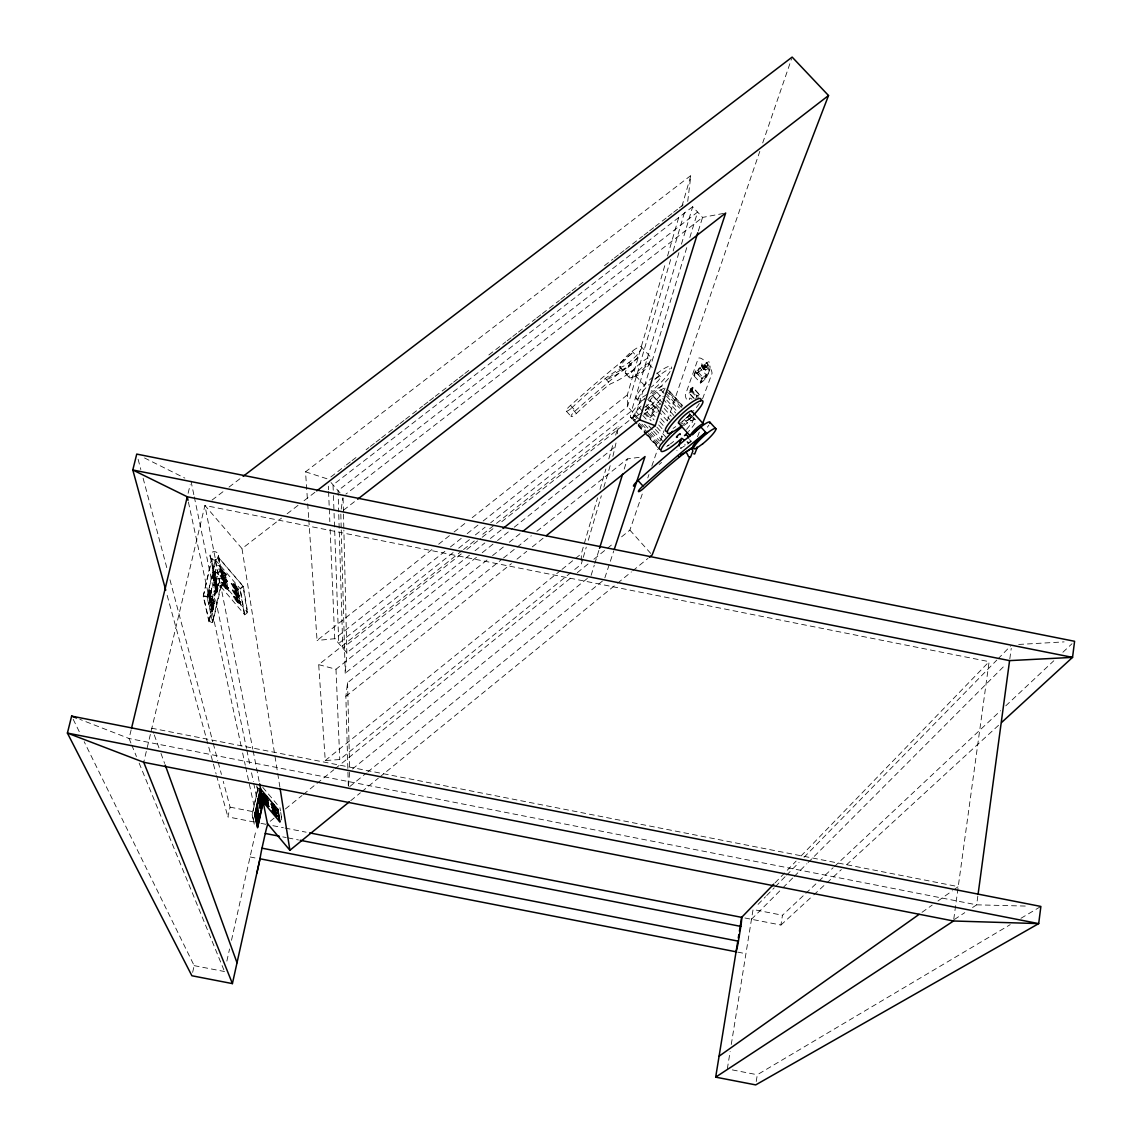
<?xml version="1.0" encoding="UTF-8"?>
<svg xmlns="http://www.w3.org/2000/svg" width="1142" height="1142" viewBox="0 0 1142 1142"><rect width="100%" height="100%" fill="white"/><g stroke="black" fill="none" stroke-linecap="round" stroke-linejoin="round"><path stroke-width="0.75" stroke-dasharray="5 3.75" d="M581.278 560.736L581.349 553.742L583.805 545.276M636.993 423.768L632.397 419.328L632.454 417.672L636.037 411.677L643.346 403.554M487.02 560.023L345.212 673.252L346.84 652.796L343.87 530.116M348.496 786.053L349.709 771.207M705.142 367.867L704.043 368.738L705.428 370.265L706.527 369.38L705.142 367.867L703.758 369.523L701.631 366.111L702.944 364.655L704.328 366.182L703.229 367.053L701.845 365.526M701.631 366.111L702.944 364.655M703.229 367.053L704.614 365.383L705.628 366.511L706.741 368.809L705.428 370.265M612.883 456.443L616.509 440.855M617.322 433.774L618.136 426.694L480.268 536.255M687.727 201.377L690.867 175.483L305.528 471.832L307.598 502.009M686.57 429.449L692.337 422.269L693.908 418.029L690.824 417.915L680.532 424.481M348.324 785.939L345.855 696.306L347.568 682.745L502.08 559.137M977.837 896.042L976.653 904.835L972.199 907.762M1009.813 658.863L1011.241 648.342M953.756 919.281L989.129 661.661L204.932 505.478L143.721 762.285M341.23 509.132L342.828 497.926M756.232 1081.517L757.303 1074.736L1010.213 924.649M744.941 917.997L780.928 925.034L782.47 915.242L804.539 894.543M727.326 1068.926L730.138 1051.468M731.265 1044.487L753.063 909.489L782.47 915.242M217.051 586.731C213.497 608.943 221.776 573.955 217.351 585.389L208.972 621.862L212.697 622.604L220.977 587.174L217.28 586.431L211.87 559.537L215.71 560.308L207.087 596.938L212.697 622.604M208.172 597.123L208.9 590.899L210.827 591.256L210.085 597.466L208.172 597.123L208.601 595.182L210.642 596.11L208.601 595.182M208.729 595.767L209.457 589.558L211.37 589.9L210.413 597.965L212.312 598.308L212.74 596.381L210.842 596.038L210.114 602.177L214.068 602.748L213.354 608.829L211.356 607.929L213.354 608.829M214.268 579.122L216.281 580.05L212.184 578.723L212.612 576.796L214.51 577.138L213.54 585.275L217.594 586.56L215.595 585.632M215.71 586.217L216.88 579.008L216.695 578.138L212.726 577.381L213.468 571.157L215.553 572.385L214.396 579.708M214.839 572.841L214.225 575.668L212.312 575.311L212.926 572.485L214.953 573.441L212.926 572.485M208.9 590.899L210.942 591.841L211.37 589.9M214.096 579.065L214.339 576.267L212.312 575.311M214.953 573.441L215.381 571.514M211.655 603.747L213.654 604.66L209.571 603.533L210.513 595.524M209.571 603.533L209.985 601.606L211.998 602.533M213.54 585.275L213.954 583.376L215.966 584.304M217.28 590.757L215.281 589.829L217.28 590.757L218.008 584.661L214.082 583.962L214.81 577.795M211.47 603.875L212.198 597.723L210.413 597.965M216.166 579.465L215.553 582.263L213.654 581.92M215.438 585.632L215.681 582.863L210.028 555.569A4.183 3.954 -7 0 1 215.067 551.686A4.183 3.954 -7 0 1 218.051 557.068L242.946 586.16L247.186 611.712L244.231 614.025L239.877 588.544L242.946 586.16M216.281 580.05L216.695 578.138M213.226 608.272L212.812 610.171L210.942 609.828L211.884 601.962M211.784 604.318L212.74 596.381M217.151 590.171L216.752 592.07L214.867 591.727L215.852 583.719M210.942 609.828L211.356 607.929M211.47 608.486L212.198 602.405M214.867 591.727L215.281 589.829M215.395 590.414L216.124 584.319M209.086 621.005L216.88 585.104A4.04 3.826 -7.6 0 1 216.923 579.194A4.04 3.826 -7.6 0 1 223.033 580.307A4.04 3.826 -7.6 0 1 220.592 585.789L212.812 621.691L209.086 621.005L203.433 595.724L211.541 558.624L215.395 559.323L207.302 596.424L212.812 621.691M212.812 610.171L213.54 604.089M216.752 592.07L217.48 585.974M213.654 604.66L214.068 602.748M217.594 586.56L218.008 584.661M209.029 591.485L209.457 589.558M212.184 578.723L212.426 575.911M213.04 573.084L213.468 571.157M226.858 961.107L229.556 948.959M231.498 940.28L256.165 829.563M258.006 788.679L252.154 814.803L254.252 824.167M192.641 972.384L194.169 965.647L84.194 741.715M254.38 822.069L227.886 816.887L230.084 807.151L223.261 781.328M208.972 621.862L203.219 596.181L211.87 559.537M131.144 729.866L129.06 738.503L131.073 743.428M188.116 493.315L190.2 484.651M584.29 543.578L597.537 497.841M599.993 489.376L605.874 469.034M608.814 458.87L612.74 445.323M615.681 435.159L618.136 426.694M638.549 418.686L627.543 406.495L627.343 394.875L665.558 262.903M667.542 256.036L679.447 214.91M681.931 206.331L690.867 175.483M582.748 559.095L581.249 564.234L573.684 570.343M583.262 557.382L586.274 547.118M588.273 540.28L601.334 495.785M603.847 487.234L610.37 464.994M670.668 259.491L627.543 406.495L482.524 521.494M673.18 250.955L685.214 209.928M678.919 252.667L631.54 410.92L490.717 522.736M681.46 244.16L692.666 206.731L702.558 217.423L724.028 213.326M686.756 247.643L635.552 415.36L498.926 523.964M689.854 237.479L697.605 212.069L338.046 490.589L338.689 511.83M591.113 575.354L594.268 565.233M594.796 563.548L598.993 550.044M624.217 469.062L627.372 458.927L639.734 457.257M698.333 231.027L702.558 217.423L345.855 494.158M604.846 577.881L613.768 550.915M621.591 536.826L629.884 530.102L642.589 493.073M647.785 477.927L648.942 474.558M651.825 466.136L657.606 449.306M660.49 440.883L663.959 430.791M667.413 420.684L759.815 151.358M762.699 142.95L791.563 58.784M693.765 375.561L695.335 371.179L699.703 367.695L706.555 375.204L704.942 379.572L700.588 383.041L693.765 375.561L698.133 372.106L699.703 367.695M695.635 371.821L694.236 375.775L707.283 365.383L708.739 361.4L695.635 371.821L701.702 378.473L700.274 382.399L704.628 378.93L706.07 374.99A12.205 11.292 18.9 0 0 708.739 361.4M693.522 398.001L689.083 393.105L690.582 388.894L692.723 387.181L699.418 394.547L698.39 397.345M694.265 398.515L689.54 393.319L690.896 389.522L693.037 387.823L698.961 394.333L697.576 398.101M689.083 393.105L691.21 391.406L692.723 387.181M693.037 387.823L691.667 391.62L689.54 393.319M702.744 368.409L704.114 366.753L702.73 365.226M704.328 366.182L704.614 365.383M703.758 369.523L704.043 368.738M705.642 369.68L704.243 368.167L705.628 366.511M700.588 383.041L702.173 378.687L706.555 375.204M695.449 399.814L696.82 396.046L698.961 394.333M708.14 373.891L709.596 369.937M702.544 398.872L711.609 374.562A10.506 3.626 51.8 0 0 706.356 362.556A10.506 3.626 51.8 0 0 697.862 359.487L685.671 394.033A10.107 3.369 51.6 0 0 687.413 400.913M697.519 436.801L699.432 431.804M648.799 364.541A8.908 1.884 -42.6 0 0 640.319 368.937A8.908 1.884 -42.6 0 0 637.179 375.647A8.908 1.884 -42.6 0 0 648.313 365.583L651.254 358.945M645.487 412.99L649.827 417.786L653.31 411.962A6.195 1.213 -42.4 0 1 653.01 409.721A6.195 1.213 -42.4 0 1 660.119 404.068M643.874 414.617L656.022 404.282L663.274 396.26M775.075 882.837L796.102 861.097M801.056 855.986L989.129 661.661M758.045 904.393L765.497 896.756M766.739 895.485L774.205 887.848M775.447 886.577L785.396 876.399M786.638 875.129L799.072 862.41M804.054 857.314L996.78 660.105M998.037 658.834L1010.47 646.115M751.479 919.267L781.699 888.99M782.955 887.734L793.033 877.641M794.29 876.371L806.88 863.752M808.136 862.496L1005.802 664.401M571.557 408.094L577.438 402.555A117.854 24.639 -42.2 0 1 601.42 381.599L605.289 378.459A49.292 10.592 -42.3 0 1 621.205 368.266A14.817 3.226 -42.6 0 1 622.747 362.713A14.817 3.226 -42.6 0 1 633.111 352.378A305.728 59.541 -42.1 0 0 604.646 375.747L598.936 380.586A305.728 59.541 -42.1 0 0 570.5 405.396A6.195 1.37 -42.2 0 0 566.147 410.777A6.195 1.37 -42.2 0 0 570.372 409.093L571.557 408.094L576.396 413.475L575.211 414.489A6.21 1.342 -42.2 0 1 571 416.188A6.21 1.342 -42.2 0 1 575.368 410.806A305.856 58.77 -42 0 1 603.818 385.982L609.528 381.142A305.856 58.77 -42 0 1 637.978 357.76L632.126 351.308M576.396 413.475L582.277 407.951A117.911 24.325 -42.2 0 1 606.274 386.981L610.941 383.598A48.863 10.621 -42.7 0 0 634.781 368.852L628.985 362.471M805.838 893.315L817.529 882.366M818.828 881.153L833.103 867.749M834.402 866.535L1000.592 710.695M1005.774 705.827L1053.809 660.775M1062.902 652.253L1071.995 643.731M780.928 925.034L812.462 896.099M813.775 894.885L825.595 884.036M826.908 882.837L841.354 869.576M846.607 864.751L998.979 724.885M663.887 388.251L656.821 392.22L647.814 399.372L667.784 421.427M349.752 786.567L366.354 773.077M367.738 771.949L604.289 579.565M350.737 800.685L360.415 792.791M361.8 791.663L378.387 778.145M379.772 777.017L616.195 584.304M617.579 583.177L631.398 571.899M632.782 570.772L647.985 558.381M352.464 768.98L589.743 576.467M462.153 550.644L318.704 664.644L325.256 760.529L339.774 759.544L570.929 572.585M270.183 821.284L274.337 817.929M285.4 808.964L302.002 795.531M303.387 794.404L333.821 769.765M335.206 768.652L571.785 577.138M577.31 572.656L588.387 563.705M593.911 559.223L611.898 544.663M325.256 760.529L560.594 570.515M561.978 569.401L581.349 553.742M503.479 558.024L531.315 535.755M536.883 531.301L627.372 458.927M345.855 696.306L511.445 563.591M517.012 559.137L526.747 551.329M532.315 546.875L543.449 537.953M649.827 417.786L657.192 411.919M318.704 664.644L335.991 669.255L476.642 557.153M482.209 552.714L496.142 541.622M497.527 540.509L512.844 528.303M514.243 527.19L615.895 446.179M701.702 378.473L706.07 374.99M492.573 555.583L503.708 546.704M509.261 542.264L520.381 533.385M699.418 394.547L697.277 396.26L690.582 388.894M453.074 552.614L338.76 643.389L334.064 513.358M458.656 548.189L469.805 539.338M475.386 534.913L485.15 527.161M463.552 549.53L474.687 540.68M644.688 407.437L650.826 402.555L649.998 400.1A6.195 1.242 -42.4 0 0 653.081 395.774L660.733 404.211M461.297 553.884L342.8 648.099L338.731 513.6M466.864 549.459L480.811 538.367M482.195 537.268L493.358 528.403M645.358 410.506L652.724 404.653M703.015 367.624L704.114 366.753M469.505 555.155L346.84 652.796L334.72 638.706L330.124 528.76M475.072 550.715L484.836 542.95M490.403 538.51L501.566 529.631M703.829 367.538L705.342 367.296M308.811 519.753L317.062 640.462L433.061 548.631M438.656 544.206L452.632 533.157M454.031 532.044L466.607 522.094M472.203 517.669L627.343 394.875M444.866 551.343L334.72 638.706L317.062 640.462M450.448 546.918L461.611 538.082M467.178 533.657L481.125 522.593M210.028 555.569A4.183 3.954 -7 0 0 214.981 559.437L220.192 585.889L244.745 614.796L247.7 612.483L243.403 586.503L218.736 557.696L215.667 560.065M238.335 593.854L239.777 596.195L238.264 597.366L236.837 595.025L238.235 593.269L236.351 591.071L234.952 592.826L236.351 591.071M234.809 597.723L236.308 596.552L237.579 598.051L236.094 599.207L234.809 597.723L238.207 602.79L239.592 601.063L238.207 602.79M238.492 594.697L237.079 596.438L238.492 594.697L239.777 596.195M234.966 598.551L236.308 596.552M238.121 596.524L239.62 595.353M238.107 602.219L239.377 603.718L240.862 602.548L237.479 597.48L236.094 599.207M236.237 600.035L237.736 598.879L236.451 597.394M236.337 600.606L237.736 598.879M239.349 599.664L237.85 600.82L239.377 603.718M237.95 601.391L239.449 600.235M239.235 602.89L240.719 601.72M222.847 584.376L224.189 582.377L222.847 584.376L226.087 588.615L227.472 586.888L226.087 588.615M225.873 582.206L227.386 581.035L225.988 578.951L224.103 576.753L222.604 577.923L226.045 583.062L227.386 581.035M223.846 584.433L225.345 583.277L228.743 588.373L227.258 589.529L225.988 588.044M223.903 584.647L220.948 586.945L252.796 749.152M222.69 583.533L223.96 585.018L225.345 583.277M224.118 585.86L225.616 584.704L224.346 583.219M224.232 586.446L225.616 584.704M227.215 585.461L225.716 586.617L227.258 589.529M225.83 587.202L227.315 586.046M227.101 588.687L228.586 587.53M232.497 584.804L234.01 583.619L235.309 585.132L233.782 586.317L232.497 584.804L235.937 589.986L237.365 588.216L235.937 589.986M232.64 585.66L234.01 583.619M233.782 586.317L235.209 584.547L238.664 589.729L237.136 590.914L235.837 589.4M233.939 587.174L235.466 586.003L234.167 584.476M234.053 587.759L235.466 586.003M237.136 590.914L235.58 587.944L237.108 586.76M235.695 588.53L237.208 587.359M237.079 596.438L233.667 591.313L235.166 590.143L236.451 591.642M233.81 592.17L235.166 590.143M236.994 590.057L238.507 588.872M244.745 614.796L240.334 588.887L243.403 586.503M235.095 593.669L236.608 592.498L235.323 590.999M235.209 594.24L236.608 592.498M343.585 510.146L354.819 501.409M236.837 595.025L238.235 593.269M279.89 787.138L242.004 548.631L281.489 518.14M287.127 513.786L298.405 505.064M304.043 500.71L315.32 492.002M220.149 570.372L221.676 569.187L222.961 570.7L221.448 571.885L220.149 570.372L221.605 572.756L223.133 571.585L221.676 569.187M217.637 572.899L220.649 570.572M220.32 571.243L221.834 570.072M222.847 570.101L221.334 571.285L224.803 576.482L226.159 574.44L222.961 570.7M692.666 206.731L333.036 484.85L333.364 493.758M223.133 571.585L221.719 573.355L223.618 575.568L225.131 574.397L223.618 575.568M223.218 573.498L224.746 572.328M223.332 574.098L224.86 572.927M221.434 577.01L222.933 575.839L224.217 577.338L222.719 578.509L221.434 577.01L222.876 579.379L224.389 578.209L222.933 575.839M221.591 577.881L223.104 576.71M224.631 575.611L226.159 574.44M224.389 578.209L222.99 579.965L224.874 582.149L226.373 580.992L224.874 582.149M224.474 580.122L225.988 578.951M224.589 580.707L226.102 579.536M220.192 585.889L223.147 583.591L218.051 557.068L214.981 559.437L240.334 588.887M330.866 476.942L344.97 466.05M346.383 464.951L350.608 461.696M352.022 460.597L357.66 456.243M366.125 449.705L368.952 447.536M370.365 446.436L374.59 443.182M376.003 442.082L380.229 438.813M381.642 437.729L398.572 424.653M399.986 423.568L404.211 420.299M405.624 419.214L422.554 406.138M423.953 405.053L428.193 401.784M429.606 400.699L433.832 397.43M435.245 396.345L452.175 383.269M453.574 382.185L457.814 378.916M459.227 377.831L463.452 374.562M464.865 373.463L470.504 369.109M488.847 354.948L505.763 341.886M507.176 340.801L511.416 337.532M512.815 336.433L517.055 333.164M518.468 332.079L535.384 319.018M536.797 317.919L541.037 314.65M542.436 313.565L559.366 300.503M560.779 299.404L565.005 296.135M566.418 295.05L570.657 291.781M572.056 290.696L583.348 281.974M604.503 265.643L612.968 259.106M614.382 258.021L618.607 254.752M620.02 253.667L624.246 250.398M625.659 249.313L642.589 236.237M644.002 235.152L648.228 231.883M649.641 230.784L653.866 227.529M655.28 226.43L666.571 217.722M667.984 216.637L672.21 213.368M673.623 212.269L677.848 209.015M679.262 207.915L684.9 203.561M212.027 500.096L223.347 491.445M229 487.12L241.733 477.399M670.397 443.952L673.637 441.483M922.008 912.315L932.158 905.121M937.953 901.009L952.442 890.746M953.898 889.718L958.238 886.635L151.843 728.239L153.67 733.264M954.398 919.481L964.776 912.644M666.742 446.451L669.312 444.766L666.657 446.493M1020.948 918.282L1040.876 906.448M631.34 377.631L636.836 375.775M633.524 419.928L635.737 419.442M1018.693 644.445L1064.101 641.89M1025.259 906.063L976.653 904.835L129.06 738.503L79.826 719.317M215.11 588.986L216.994 589.329M214.696 590.885L216.58 591.228M209.643 590.414L211.555 590.757M209.214 592.341L211.127 592.698M209.343 592.926L211.256 593.283M208.287 593.74L210.199 594.097M208.415 594.325L210.328 594.682M207.987 596.267L209.9 596.609M211.013 596.881L212.912 597.223M203.433 595.724L207.302 596.424M210.599 598.808L212.498 599.15M210.713 599.379L212.612 599.721M209.685 600.192L211.584 600.549M209.8 600.778L211.698 601.12M209.386 602.69L211.284 603.047M212.369 603.233L214.253 603.576M211.955 605.146L213.84 605.488M212.069 605.703L213.954 606.045M211.056 606.53L212.94 606.887M211.17 607.101L213.054 607.444M210.756 609.014L212.64 609.357M214.268 572.099L218.051 572.799M213.64 572.042L215.553 572.385M213.226 573.969L215.139 574.312M213.34 574.569L215.253 574.911M212.012 577.838L213.925 578.195M214.981 578.666L216.88 579.008M214.568 580.579L216.452 580.921M214.682 581.164L216.58 581.506M213.782 582.506L215.681 582.863M213.368 584.418L215.253 584.775M216.295 585.161L218.179 585.503M215.881 587.059L217.765 587.402M216.009 587.63L217.879 587.973M214.996 588.415L216.866 588.758M194.169 965.647L224.531 971.528M732.322 1069.897L757.303 1074.736M230.084 807.151L253.253 811.691M261.004 823.368L265.972 824.338M272.881 825.68L283.373 827.736M285.115 828.078L306.113 832.19M282.759 836.886L286.257 837.557M287.998 837.9L298.49 839.955M250.069 856.971L258.377 858.584M737.703 952.114L745.926 953.727M203.219 596.181L207.087 596.938M305.528 471.832L328.04 479.112M144.506 457.956L184.833 478.084M703.515 366.268L704.528 367.381M698.133 372.106L704.942 379.572M695.335 371.179L702.173 378.687M690.896 389.522L696.82 396.046M691.21 391.406L696.392 396.802M641.59 347.111A14.817 3.226 -42.6 0 1 626.116 364.584A14.817 3.226 -42.6 0 1 623.917 359.031A14.817 3.226 -42.6 0 1 641.59 347.111L651.311 357.789A14.832 3.141 -42.6 0 1 635.766 375.218A14.832 3.141 -42.6 0 1 633.667 369.78A14.832 3.141 -42.6 0 1 651.311 357.789M648.827 363.855L652.339 367.724M657.007 372.863L660.519 376.717M669.426 391.078L682.259 405.196M691.581 415.46L695.835 420.142M667.213 389.122L682.416 405.838M689.425 413.561L691.767 416.131M669.283 392.791L682.074 406.88M689.054 414.56L693.708 419.685M666.229 390.821L681.446 407.594M688.469 415.331L690.824 417.915M665.658 392.877L679.576 408.208M687.698 417.158L692.337 422.269M660.733 389.75L678.334 409.136M666.742 400.085L677.163 411.563M684.115 419.228L689.896 425.609M656.821 392.22L675.607 412.933M659.99 400.143L663.459 403.968M664.615 405.239L673.851 415.431M635.566 375.647L647.228 388.523M652.41 395.503L659.462 403.283M664.159 408.465L671.211 416.245M656.022 404.282L660.633 409.364M661.789 410.649L669.869 419.557M621.205 368.266L622.176 369.337A14.817 3.212 -42.6 0 0 630.912 364.598A48.849 10.721 -42.7 0 1 607.059 379.301L606.259 379.529A49.292 10.564 -42.3 0 1 622.176 369.337M649.998 400.1L657.621 408.522L658.42 410.949L650.826 402.555M619.506 366.739L629.199 377.445M651.639 408.379L656.25 413.475M660.861 418.572L665.472 423.653M646.772 404.725L653.31 411.962M646.001 406.281L655.08 416.53M659.776 421.712L663.302 425.609M636.151 398.344L638.107 400.499M647.129 412.176L654.038 419.828M658.649 424.924L663.259 430.02M639.334 407.751L642.846 411.648M644.017 412.933L651.054 420.713M656.907 427.194L666.286 437.572M642.775 415.431L646.244 419.257M655.465 429.463L662.389 437.115M636.037 411.677L638.378 414.275M648.899 425.923L652.41 429.806M653.581 431.105L662.945 441.454M605.289 378.459L610.142 383.826M644.545 424.353L650.312 430.748M651.468 432.019L659.548 440.969M633.682 415.06L637.193 418.943M641.861 424.11L648.856 431.862M650.026 433.161L660.533 444.78M639.206 423.282L647.3 432.247M648.456 433.517L657.721 443.767M632.454 417.672L637.108 422.825M638.278 424.11L646.429 433.146M647.585 434.431L659.234 447.321M638.164 425.052L646.272 434.046M647.428 435.33L659.02 448.164M630.498 417.215L632.397 419.328M638.207 425.752L659.105 448.92M570.5 405.396L575.368 410.806M566.332 411.163L571.186 416.559M629.884 530.102L652.139 554.998M331.037 482.552L340.045 492.887M242.004 548.631L204.946 505.492L220.592 585.789L216.88 585.104L211.541 558.624M225.031 573.798L226.316 575.311M237.365 588.216L238.664 589.729M223.247 572.185L225.131 574.397M235.566 586.588L237.465 588.801M233.682 585.718L235.58 587.944M223.504 574.983L224.803 576.482M226.259 580.407L227.543 581.906M224.503 578.794L226.373 580.992M236.708 593.069L238.592 595.268M234.852 592.241L236.737 594.44M233.667 591.313L234.952 592.826M224.76 581.563L226.045 583.062M236.979 595.867L238.264 597.366M224.189 582.377L225.459 583.862M227.472 586.888L228.743 588.373M239.592 601.063L240.862 602.548M225.731 585.289L227.586 587.459M237.836 599.45L239.692 601.634M223.147 583.591L247.7 612.483M262.76 787.338L277.649 804.996M73.202 719.317L80.268 733.721M131.758 745.069L136.455 756.546M139.153 763.113L223.861 969.886M154.27 734.948L160.365 751.693M160.965 753.363L164.619 763.413M167.16 595.339L216.109 773.948M216.58 775.675L227.886 816.887M138.111 459.255L140.837 469.59M143.121 478.198L166.789 567.76M169.987 579.822L212.783 741.715M213.24 743.428L217.794 760.658M218.25 762.371L221.434 774.433M254.009 822.112L252.282 814.432L257.764 787.98L258.42 791.249M188.401 502.023L241.133 746.026M242.632 753.006L245.273 765.197M245.644 766.939L253.924 805.281M191.028 481.182L193.926 495.143M194.297 496.898L246.458 748.367M246.829 750.108L250.084 765.825M251.54 772.82L253.338 781.542M253.71 783.298L256.607 797.259M256.707 785.81L258.035 792.362M253.11 750.708L259.291 782.241M218.379 555.369L223.489 581.92M218.736 557.696L223.96 585.018M279.947 807.708L280.475 810.877M280.732 812.447L281.774 818.771M281.16 816.744L281.689 819.856M307.712 503.779L308.683 517.983M328.339 486.207L328.496 489.761M328.568 491.531L329.824 521.666M335.991 669.255L339.774 759.544M333.421 495.542L334.006 511.573M340.83 514.1L341.215 528.246M341.258 530.016L345.212 673.252M343.1 498.112L343.442 512.33M343.485 514.114L343.828 528.332M347.568 682.745L349.623 767.667M699.304 403.54A23.825 4.44 -42.4 0 1 693.38 410.949M689.283 415.16A23.825 4.44 -42.4 0 1 680.175 423.254M675.764 426.58A23.825 4.44 -42.4 0 1 673.066 428.393M668.57 378.359A23.768 4.825 -42.5 0 1 649.727 395.917M644.702 399.172A23.768 4.825 -42.5 0 1 638.178 398.715A23.768 4.825 -42.5 0 1 649.341 384.212M655.08 378.916A23.768 4.825 -42.5 0 1 670.283 368.666M708.925 425.024A14.917 2.641 -42.4 0 1 707.355 427.151M691.681 441.055A14.917 2.641 -42.4 0 1 687.855 441.04M659.148 464.508A118.597 20.156 -42.1 0 1 661.575 462.41M690.539 441.954A64.837 11.648 -42.5 0 1 687.527 444.024M684.629 445.908A64.837 11.648 -42.5 0 1 676.835 450.448M634.781 368.852A14.832 3.183 -42.6 0 1 625.359 371.992A14.832 3.183 -42.6 0 1 637.978 357.76M690.253 414.075A8.936 1.656 -42.4 0 1 682.331 421.455M654.894 379.344A8.908 1.813 -42.5 0 1 660.276 377.845A8.908 1.813 -42.5 0 1 651.183 387.109M691.224 417.301A23.839 4.411 -42.4 0 1 683.259 424.467M656.636 373.819A23.768 4.853 -42.5 0 1 671.439 368.695M670.097 371.45A23.768 4.853 -42.5 0 1 651.154 391.249M646.729 394.547A23.768 4.853 -42.5 0 1 636.237 396.545A23.768 4.853 -42.5 0 1 651.939 377.774M683.615 425.709A23.325 4.24 -42.3 0 1 695.692 419.871A23.325 4.24 -42.3 0 1 688.469 431.548M665.058 388.137A23.254 4.654 -42.4 0 1 645.23 410.092M640.89 413.333A23.254 4.654 -42.4 0 1 630.484 415.759A23.254 4.654 -42.4 0 1 644.759 398.272M650.483 393.376A23.254 4.654 -42.4 0 1 665.186 386.41M649.156 397.616A6.195 1.242 -42.4 0 1 653.081 395.774M685.2 445.095A15.032 14.018 20.2 0 1 684.843 444.209M680.561 447.664A15.074 14.118 19.5 0 1 681.431 448.135M690.839 441.14A15.16 14.132 20.2 0 1 689.611 439.613M686.827 441.854A15.217 14.232 19.5 0 1 688.241 443.224M258.877 788.522A2.898 2.812 -16.1 0 1 256.979 787.009M707.283 365.383A12.148 11.249 18.9 0 1 704.628 378.93M689.454 399.643A4.297 1.427 51.6 0 1 691.995 399.257M209.514 597.609L209.671 599.407L211.784 587.973L209.514 597.609M210.899 604.032L211.042 605.802L213.154 594.468L210.899 604.032M212.255 610.342L212.398 612.083L214.482 600.849L212.255 610.342M213.54 579.165L213.682 580.992L215.795 569.587L213.54 579.165M214.882 585.746L215.024 587.545L217.123 576.239L214.882 585.746M214.981 572.556A4.111 3.883 -7.3 0 0 220.991 568.859A4.111 3.883 -7.3 0 0 214.696 565.818A4.111 3.883 -7.3 0 0 214.981 572.556M222.647 584.704A5.724 0.799 51.6 0 0 228.528 591.014A5.724 0.799 51.6 0 0 223.746 583.876A5.724 0.799 51.6 0 0 222.647 584.704M221.391 578.209A5.781 0.814 51.6 0 0 227.315 584.576A5.781 0.814 51.6 0 0 222.504 577.338A5.781 0.814 51.6 0 0 221.391 578.209M233.596 592.484A5.781 0.814 51.6 0 0 239.549 598.879A5.781 0.814 51.6 0 0 234.752 591.67A5.781 0.814 51.6 0 0 233.596 592.484M232.426 585.989A5.838 0.828 51.6 0 0 238.435 592.427A5.838 0.828 51.6 0 0 233.582 585.147A5.838 0.828 51.6 0 0 232.426 585.989M219.464 570.557A5.838 0.828 51.7 0 0 225.802 577.98A5.838 0.828 51.7 0 0 222.162 571.742A5.838 0.828 51.7 0 0 219.464 570.557M234.738 598.865A5.724 0.799 51.6 0 0 240.648 605.203A5.724 0.799 51.6 0 0 235.894 598.08A5.724 0.799 51.6 0 0 234.738 598.865M702.216 365.911A4.454 1.542 51.8 0 0 707.426 370.565A4.454 1.542 51.8 0 0 704.557 364.584A4.454 1.542 51.8 0 0 702.216 365.911"/><path stroke-width="1.5" d="M260.419 796.131L260.533 794.404L258.991 802.284L260.176 795.703L259.619 799.814L258.235 799.286M978.08 894.286L1009.585 660.618L1072.538 657.378L1074.593 641.29L136.74 454.088L132.8 469.976L165.747 590.186M263.217 802.127L267.628 824.652A12.662 0.971 -78.3 0 0 265.272 833.46L262.003 848.178A12.705 0.971 -78.3 0 0 260.133 858.184L232.411 983.605L191.885 975.753L67.407 733.078L71.632 716.12L1040.876 906.448L1038.692 923.607L755.704 1084.9L715.677 1077.149L737.746 941.465M738.303 938.025L738.86 934.57M739.431 931.13L741.672 917.354L773.833 884.108M260.005 858.784L736.062 951.8A12.633 1.527 -79.6 0 0 738.417 941.194L740.83 926.405A12.591 1.527 -79.5 0 0 741.672 917.354L309.61 832.875M255.423 812.019L255.137 813.404L256.565 814.046L257.121 809.949L255.779 809.707M260.433 788.465L254.966 814.917L257.649 827.193L262.974 801.356L260.761 790.093M259.191 800.485L259.834 796.788L258.506 796.545M257.136 816.758C257.678 808.179 259.605 816.687 255.822 816.516M258.777 815.088C255.708 826.08 261.275 815.388 257.464 814.86M260.49 806.823C261.018 798.315 262.917 806.794 259.177 806.595M256.907 873.073L260.133 858.184M263.231 802.298L257.55 827.793L254.823 815.331L260.661 789.208L259.619 783.812M131.558 728.139L187.274 496.784L132.8 469.976L1072.538 657.378L1001.605 722.472M599.521 548.36L622.633 474.116M502.951 528.532L639.549 419.785L697.791 232.725M614.325 549.231L645.03 456.543L546.233 535.712M523.164 531.158L655.237 425.709L725.684 213.012L357.632 499.225M689.839 456.771L652.139 554.998L649.37 557.253M702.63 423.482L828.521 95.528L792.148 57.1L243.16 476.314M256.279 815.431C261.147 798.872 253.453 813.232 257.578 816.059M680.104 434.602C681.817 431.205 673.48 439.128 677.52 437.015M681.003 440.341L680.218 441.826M672.581 431.291L660.533 444.78L659.234 447.321L659.105 448.92L660.176 449.448M267.414 823.525L289.911 850.276L349.352 801.812M679.49 456.986L678.591 457.728A118.654 19.828 -42 0 0 649.627 482.838L642.461 489.39A6.352 1.113 -42 0 1 638.392 491.303A6.352 1.113 -42 0 1 642.96 486.007A250.883 39.941 -42 0 1 671.596 460.854L677.334 455.958A250.883 39.941 -42 0 1 705.799 432.433A14.917 2.598 -42.3 0 0 692.652 447.478A44.838 7.709 -42.1 0 0 679.49 456.986L678.519 455.901M274.023 805.024L272.967 805.881C278.434 811.348 270.497 806.837 273.166 804.239M272.196 805.51L273.238 804.653M272.11 805.096L273.024 806.166L274.08 805.31M273.095 806.58L274.151 805.738L273.152 806.866M274.294 807.451L275.35 806.609M273.58 809.321L274.58 808.193M275.807 811.962L274.851 810.606L275.907 809.764M275.136 811.32L274.137 812.447M266.628 798.572C270.083 797.944 263.388 799.129 266.714 796.359M265.729 797.501L266.771 796.659M265.015 799.157L266.857 797.087M266.914 797.373L265.8 797.93M265.144 799.857L266.143 798.729L265.144 799.857L266.743 801.912L265.758 803.026L267.071 804.582L268.099 803.74L266.8 802.198L265.758 803.026M265.701 802.74L264.816 801.684L265.843 800.842M268.284 800.942C267.399 803.525 265.115 800.285 267.328 799.586M266.329 800.713L267.385 799.871M268.056 803.454L267.014 804.296C269.583 806.78 265.172 803.126 267.913 802.755M266.928 803.882L267.97 803.04M316.734 490.903L828.521 95.528M719.089 1056.207L919.11 914.371M715.677 1077.149L953.527 920.994L1038.692 923.607L67.407 733.078L143.721 762.285L953.527 920.994M258.563 796.845L259.834 796.788M259.976 797.501L258.649 797.259L260.033 797.801M258.092 798.572L259.42 798.815M258.149 798.858L259.477 799.1M258.292 799.571L260.547 800.285M258.52 803.44L261.261 803.882M261.318 804.168L259.948 803.64M259.391 804.939L260.704 805.181M259.448 805.224L260.761 805.467M259.534 805.638L260.904 806.152L259.591 805.924M257.992 814.06L256.607 813.532M256.036 814.86L257.364 815.102M256.108 815.145L258.863 815.502M256.251 815.831L258.492 816.459L257.178 816.23M257.264 816.63L258.577 816.858M265.272 833.46L279.262 836.201M300.232 840.298L740.83 926.405M262.003 848.178L738.417 941.194M1009.585 660.618L187.274 496.784L188.03 500.267M639.549 419.785L655.237 425.709M71.632 716.12L76.543 718.047M709.996 422.326L715.891 428.807M691.795 411.149L703.572 424.11A8.95 1.599 -42.4 0 0 696.335 428.378A8.95 1.599 -42.4 0 0 690.225 435.944L678.462 422.968M706.798 433.517L700.86 426.98A250.783 40.598 -42 0 0 672.395 450.49L666.643 455.387A250.783 40.598 -42 0 0 638.021 480.525A6.338 1.128 -42 0 0 634.153 486.107M638.021 480.525L642.96 486.007M265.672 797.216L263.488 794.861L266.714 799M264.958 798.858L266.272 800.428M273.538 809.036L274.851 810.606M265.101 799.571L264.202 798.501M266.885 803.597L264.816 801.684M143.721 762.285L232.411 983.605M165.233 765.097L237.022 962.763M256.85 812.661L257.55 809.264M266.471 801.413L267.514 800.571M272.767 808.664L274.979 811.305M277.506 809.121L279.619 821.526M280.161 788.894L289.911 850.276M666.471 431.262A23.825 4.44 -42.4 0 1 681.517 410.349A23.825 4.44 -42.4 0 1 700.717 400.856M692.466 434.788A14.917 2.641 -42.4 0 1 704.914 424.01A14.917 2.641 -42.4 0 1 709.839 423.368M693.437 446.979A64.866 11.506 -42.5 0 1 680.76 454.787M678.848 423.197A8.936 1.656 -42.4 0 1 684.515 415.374A8.936 1.656 -42.4 0 1 691.724 411.791M682.117 425.395A23.839 4.411 -42.4 0 1 669.255 427.907A23.839 4.411 -42.4 0 1 697.719 402.027A23.839 4.411 -42.4 0 1 693.351 415.174M687.527 432.561A23.325 4.24 -42.3 0 1 684.458 435.659M680.061 439.77A23.325 4.24 -42.3 0 1 660.947 450.305A23.325 4.24 -42.3 0 1 681.374 427.451M691.238 448.192A2.926 0.942 51.3 0 1 692.78 451.318L690.496 457.257A2.898 0.928 51.3 0 1 688.212 456.115A15.074 14.118 19.5 0 0 685.871 451.932M697.034 447.05A2.912 0.942 51.3 0 1 697.105 447.835L694.793 453.788A2.898 0.928 51.3 0 1 693.736 453.745M685.528 435.073A2.912 0.942 51.4 0 1 687.841 436.187A15.16 14.132 20.2 0 0 688.612 437.943M679.319 445.88A2.898 0.928 51.4 0 1 679.019 444.552L681.217 438.542A2.912 0.942 51.4 0 1 683.516 439.67A15.217 14.232 19.5 0 1 684.386 440.141M256.893 817.558L256.95 818.543L258.406 810.62L256.893 817.558M257.564 820.627L257.607 821.598L259.063 813.732L257.564 820.627M259.605 804.468L259.648 805.453L261.104 797.559L259.605 804.468M260.248 807.608L260.29 808.593L261.803 800.813L260.248 807.608M260.119 802.298C258.634 811.048 262.603 790.849 260.119 802.298M262.589 793.79L267.613 800.071L262.589 793.79M263.217 797.016L268.213 803.269L263.217 797.016M263.831 800.214L268.798 806.423L263.831 800.214M271.211 804.011L276.236 810.306L271.211 804.011M271.782 807.18L276.778 813.432L271.782 807.18M272.353 810.32L277.32 816.53L272.353 810.32M266.614 801.213L265.629 802.326L266.614 801.213M702.744 443.795L697.548 447.521A14.932 2.584 -42.3 0 1 699.204 440.455A14.932 2.584 -42.3 0 1 715.763 428.593A14.932 2.584 -42.3 0 1 702.744 443.795M277.834 809.421L260.148 788.537L262.689 801.427L279.976 822.026L277.834 809.421M275.408 813.718C269.455 807.08 278.834 819.014 275.408 813.718"/></g></svg>
